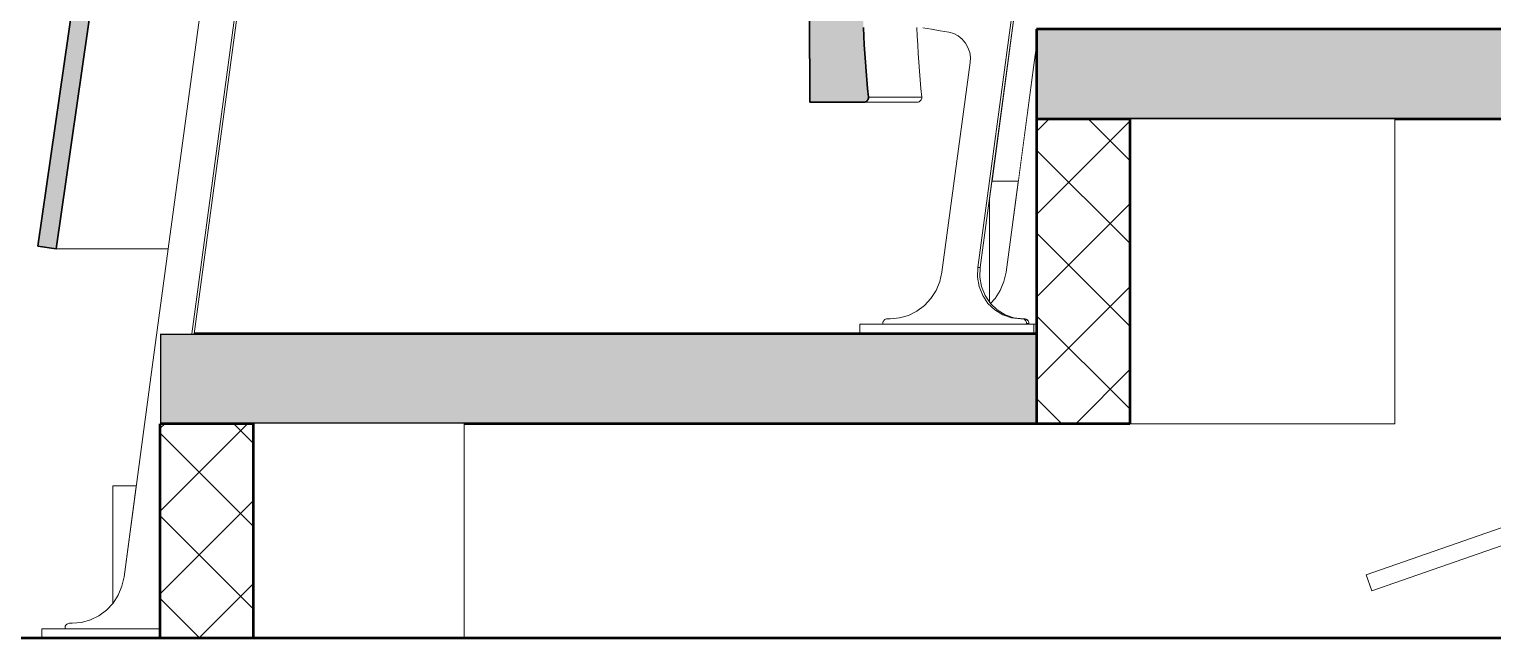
# Model space of a CAD drawing. Header units: millimetres. Extents: x -46169 to 247764, y -86316 to 18123.
# Drawn here: x 229134 to 230759, y -83027 to -82352 of the extents above; entities that cross this region are included whole.
import ezdxf

# ---------------------------------------------------------------- set-up
doc = ezdxf.new("R2010")
doc.units = ezdxf.units.MM
doc.header["$MEASUREMENT"] = 0
doc.linetypes.add('Wipeout_Contour', pattern=[1000, 0, -1000])
for name, color, linetype, lineweight in [('0_Pen_No__85', 8, 'Continuous', 20), ('New_A-20-M_Floor_Slab_Pen_No__87', 8, 'Continuous', 20), ('New_A-20-M_Floor_Slab_Pen_No__89', 8, 'Continuous', 20), ('New_A-20-M_Roof_Pen_No__92', 8, 'Continuous', 13), ('New_A-35-M_FFE_Fixed_Pen_No__1', 7, 'Continuous', 13)]:
    doc.layers.add(name, color=color, linetype=linetype, lineweight=lineweight)
for name, color, linetype in [('New_A-20-M_Floor_Slab', 7, 'Continuous'), ('New_A-20-M_Roof', 7, 'Continuous'), ('New_A-25-M_Wall_Int', 7, 'Continuous'), ('New_A-35-M_FFE_Fixed', 7, 'Continuous')]:
    doc.layers.add(name, color=color, linetype=linetype)
for name, color, linetype, lineweight, true_color in [('New_A-20-M_Floor_Slab_Pen_No__107', 7, 'Continuous', 15, 0xa6a6a6), ('New_A-20-M_Floor_Slab_Pen_No__27', 7, 'Continuous', 50, 0x2a2a2a), ('New_A-20-M_Floor_Slab_Pen_No__29', 7, 'Continuous', 50, 0x2a2a2a), ('New_A-20-M_Floor_Slab_Pen_No__81', 7, 'Continuous', 20, 0x6a6a6a), ('New_A-35-M_FFE_Fixed_Pen_No__104', 7, 'Continuous', 15, 0xa6a6a6), ('New_A-35-M_FFE_Fixed_Pen_No__44', 7, 'Continuous', 35, 0x444444)]:
    doc.layers.add(name, color=color, linetype=linetype, lineweight=lineweight, true_color=true_color)
pattern_1 = [(45, (221877.115, -83027.49), (-45.96194, 45.96194), []), (135, (221877.115, -83027.49), (45.96194, 45.96194), [])]

# ---------------------------------------------------------------- blocks, each defined once
blk = doc.blocks.new('Section Elem_36_5', base_point=(221877.1, -83027.5))
at = {"color": 254, "linetype": 'Wipeout_Contour', "lineweight": 0, "ltscale": 1711747.206065593}
blk.add_wipeout([(230238.1, -82257.6), (230202.6, -82520.7), (230232.2, -82520.7), (230252.5, -82370.1), (230252.5, -82352), (230254.9, -82352), (230267.6, -82257.6)], dxfattribs=at).dxf.layer = 'New_A-25-M_Wall_Int'
at = {"color": 254, "linetype": 'Wipeout_Contour', "lineweight": 0, "ltscale": 1467433.755587589}
blk.add_wipeout([(230189.7, -82616.6), (230189.3, -82627.2), (230191.2, -82637.7), (230195.2, -82647.6), (230200.1, -82654.9), (230200.1, -82539.1)], dxfattribs=at).dxf.layer = 'New_A-25-M_Wall_Int'
blk = doc.blocks.new('Section Elem_38_5', base_point=(221877.1, -83027.5))
at = {"color": 254, "linetype": 'Wipeout_Contour', "lineweight": 0, "ltscale": 1706455.392121142}
blk.add_wipeout([(229253, -82858.7), (229227, -82858.7), (229227, -82989.3), (229227.2, -82989), (229232.9, -82980.1), (229237.1, -82970.2), (229239.4, -82959.8)], dxfattribs=at).dxf.layer = 'New_A-20-M_Floor_Slab'
at = {"layer": 'New_A-20-M_Floor_Slab_Pen_No__89', "linetype": 'Continuous'}
for p, q in [((229253, -82858.7), (229227, -82858.7)), ((229227, -82858.7), (229227, -82989.3))]:
    blk.add_line(p, q, dxfattribs=at)
blk = doc.blocks.new('Section Elem_39_5', base_point=(221877.1, -83027.5))
at = {"color": 254, "linetype": 'Wipeout_Contour', "lineweight": 0, "ltscale": 2445826.540624498}
blk.add_wipeout([(230200.1, -82539.1), (230200.1, -82654.9), (230201.1, -82656.3), (230201.3, -82656.5), (230206.4, -82651), (230212.1, -82642.1), (230216.2, -82632.2), (230218.5, -82621.8), (230232.2, -82520.7), (230202.6, -82520.7)], dxfattribs=at).dxf.layer = 'New_A-20-M_Floor_Slab'
at = {"color": 254, "linetype": 'Wipeout_Contour', "lineweight": 0, "ltscale": 978502.710868}
blk.add_wipeout([(230200.1, -82689.5), (230200.1, -82689.7), (230252.5, -82689.7), (230252.5, -82689.5)], dxfattribs=at).dxf.layer = 'New_A-20-M_Floor_Slab'
at = {"layer": 'New_A-20-M_Floor_Slab_Pen_No__89', "linetype": 'Continuous'}
for p, q in [((230232.2, -82520.7), (230202.6, -82520.7)), ((230200.1, -82539.1), (230200.1, -82654.9)), ((230200.1, -82689.5), (230200.1, -82689.7)), ((230252.5, -82689.7), (230200.1, -82689.7))]:
    blk.add_line(p, q, dxfattribs=at)
blk = doc.blocks.new('Section Elem_44_5', base_point=(221877.1, -83027.5))
at = {"layer": 'New_A-35-M_FFE_Fixed_Pen_No__44', "linetype": 'Continuous'}
for q in [(230000.3, -82384.5), (230000.9, -82433)]:
    blk.add_line((230000.9, -82384.5), q, dxfattribs=at)
at = {"layer": 'New_A-35-M_FFE_Fixed_Pen_No__44', "linetype": 'Continuous', "flags": 128}
blk.add_lwpolyline([(230000.3, -82240.5), (230000.3, -82372.5), (230000.3, -82384.5)], dxfattribs=at)
at = {"color": 254, "linetype": 'Wipeout_Contour', "lineweight": 0, "ltscale": 977537.74129}
blk.add_wipeout([(230119.6, -82349.9), (230060.2, -82349.9), (230060.6, -82359.6), (230120, -82359.6)], dxfattribs=at).dxf.layer = 'New_A-35-M_FFE_Fixed'
at = {"color": 254, "linetype": 'Wipeout_Contour', "lineweight": 0, "ltscale": 977647.39865}
blk.add_wipeout([(230064.9, -82417.8), (230065.9, -82427.5), (230124.9, -82427.5), (230124, -82417.8)], dxfattribs=at).dxf.layer = 'New_A-35-M_FFE_Fixed'
at = {"color": 254, "linetype": 'Wipeout_Contour', "lineweight": 0, "ltscale": 978416.407416}
blk.add_wipeout([(230206, -82663.6), (230214.9, -82669), (230217.5, -82669), (230208.6, -82663.6)], dxfattribs=at).dxf.layer = 'New_A-35-M_FFE_Fixed'
at = {"color": 254, "linetype": 'Wipeout_Contour', "lineweight": 0, "ltscale": 978588.248294}
blk.add_wipeout([(230252.5, -82679.5), (230249.2, -82679.5), (230249.2, -82689.5), (230252.5, -82689.5)], dxfattribs=at).dxf.layer = 'New_A-35-M_FFE_Fixed'
at = {"color": 254, "linetype": 'Wipeout_Contour', "lineweight": 0, "ltscale": 977630.989007}
blk.add_wipeout([(230064, -82408.1), (230064.9, -82417.8), (230124, -82417.8), (230123.1, -82408.1)], dxfattribs=at).dxf.layer = 'New_A-35-M_FFE_Fixed'
at = {"color": 254, "linetype": 'Wipeout_Contour', "lineweight": 0, "ltscale": 977652.732596}
blk.add_wipeout([(230063.7, -82432), (230062.8, -82432.5), (230122, -82432.5), (230122.9, -82432)], dxfattribs=at).dxf.layer = 'New_A-35-M_FFE_Fixed'
at = {"color": 254, "linetype": 'Wipeout_Contour', "lineweight": 0, "ltscale": 978340.810811}
blk.add_wipeout([(230195.2, -82647.6), (230192.6, -82647.6), (230198.5, -82656.3), (230201.1, -82656.3)], dxfattribs=at).dxf.layer = 'New_A-35-M_FFE_Fixed'
at = {"color": 254, "linetype": 'Wipeout_Contour', "lineweight": 0, "ltscale": 978218.536881}
blk.add_wipeout([(230249.2, -82679.5), (230056.1, -82679.5), (230056.1, -82689.5), (230249.2, -82689.5)], dxfattribs=at).dxf.layer = 'New_A-35-M_FFE_Fixed'
at = {"layer": 'New_A-35-M_FFE_Fixed_Pen_No__1', "linetype": 'Continuous'}
for p, q in [((230056.1, -82689.5), (230056.1, -82679.5)), ((230249.2, -82689.5), (230056.1, -82689.5)), ((230249.2, -82689.5), (230252.5, -82689.5))]:
    blk.add_line(p, q, dxfattribs=at)
at = {"color": 254, "linetype": 'Wipeout_Contour', "lineweight": 0, "ltscale": 977614.826165}
blk.add_wipeout([(230063.2, -82398.4), (230064, -82408.1), (230123.1, -82408.1), (230122.4, -82398.4)], dxfattribs=at).dxf.layer = 'New_A-35-M_FFE_Fixed'
at = {"color": 254, "linetype": 'Wipeout_Contour', "lineweight": 0, "ltscale": 977649.731234}
blk.add_wipeout([(230062.8, -82432.5), (230061.8, -82432.9), (230121.1, -82432.9), (230122, -82432.5)], dxfattribs=at).dxf.layer = 'New_A-35-M_FFE_Fixed'
at = {"color": 254, "linetype": 'Wipeout_Contour', "lineweight": 0, "ltscale": 978309.684227}
blk.add_wipeout([(230188.6, -82637.7), (230192.6, -82647.6), (230195.2, -82647.6), (230191.2, -82637.7)], dxfattribs=at).dxf.layer = 'New_A-35-M_FFE_Fixed'
at = {"color": 254, "linetype": 'Wipeout_Contour', "lineweight": 0, "ltscale": 978376.933088}
blk.add_wipeout([(230198.5, -82656.3), (230206, -82663.6), (230208.6, -82663.6), (230201.1, -82656.3)], dxfattribs=at).dxf.layer = 'New_A-35-M_FFE_Fixed'
at = {"color": 254, "linetype": 'Wipeout_Contour', "lineweight": 0, "ltscale": 978547.89334}
blk.add_wipeout([(230243.8, -82678.5), (230243.7, -82677.5), (230241.1, -82677.5), (230241.2, -82678.5)], dxfattribs=at).dxf.layer = 'New_A-35-M_FFE_Fixed'
at = {"color": 254, "linetype": 'Wipeout_Contour', "lineweight": 0, "ltscale": 977598.910917}
blk.add_wipeout([(230121.7, -82388.7), (230062.5, -82388.7), (230063.2, -82398.4), (230122.4, -82398.4)], dxfattribs=at).dxf.layer = 'New_A-35-M_FFE_Fixed'
at = {"color": 254, "linetype": 'Wipeout_Contour', "lineweight": 0, "ltscale": 977646.202793}
blk.add_wipeout([(230061.8, -82432.9), (230060.7, -82433), (230120.1, -82433), (230121.1, -82432.9)], dxfattribs=at).dxf.layer = 'New_A-35-M_FFE_Fixed'
at = {"color": 254, "linetype": 'Wipeout_Contour', "lineweight": 0, "ltscale": 978284.96981}
blk.add_wipeout([(230188.6, -82637.7), (230191.2, -82637.7), (230189.3, -82627.2), (230186.8, -82627.2)], dxfattribs=at).dxf.layer = 'New_A-35-M_FFE_Fixed'
at = {"color": 254, "linetype": 'Wipeout_Contour', "lineweight": 0, "ltscale": 978545.908017}
blk.add_wipeout([(230241.1, -82677.5), (230243.7, -82677.5), (230243.4, -82676.6), (230240.9, -82676.6)], dxfattribs=at).dxf.layer = 'New_A-35-M_FFE_Fixed'
at = {"color": 254, "linetype": 'Wipeout_Contour', "lineweight": 0, "ltscale": 977583.244045}
blk.add_wipeout([(230121.1, -82379), (230061.8, -82379), (230062.5, -82388.7), (230121.7, -82388.7)], dxfattribs=at).dxf.layer = 'New_A-35-M_FFE_Fixed'
at = {"color": 254, "linetype": 'Wipeout_Contour', "lineweight": 0, "ltscale": 977657.316143}
blk.add_wipeout([(230065.8, -82428.5), (230065.6, -82429.5), (230124.6, -82429.5), (230124.9, -82428.5)], dxfattribs=at).dxf.layer = 'New_A-35-M_FFE_Fixed'
at = {"color": 254, "linetype": 'Wipeout_Contour', "lineweight": 0, "ltscale": 978549.403281}
blk.add_wipeout([(230241.2, -82678.5), (230241.2, -82679.5), (230243.8, -82679.5), (230243.8, -82678.5)], dxfattribs=at).dxf.layer = 'New_A-35-M_FFE_Fixed'
at = {"color": 254, "linetype": 'Wipeout_Contour', "lineweight": 0, "ltscale": 977567.826314}
blk.add_wipeout([(230061.2, -82369.3), (230061.8, -82379), (230121.1, -82379), (230120.5, -82369.3)], dxfattribs=at).dxf.layer = 'New_A-35-M_FFE_Fixed'
at = {"color": 254, "linetype": 'Wipeout_Contour', "lineweight": 0, "ltscale": 977657.419267}
blk.add_wipeout([(230065.2, -82430.5), (230124.2, -82430.5), (230124.6, -82429.5), (230065.6, -82429.5)], dxfattribs=at).dxf.layer = 'New_A-35-M_FFE_Fixed'
at = {"color": 254, "linetype": 'Wipeout_Contour', "lineweight": 0, "ltscale": 978543.332331}
blk.add_wipeout([(230240.9, -82676.6), (230243.4, -82676.6), (230243, -82675.7), (230240.4, -82675.7)], dxfattribs=at).dxf.layer = 'New_A-35-M_FFE_Fixed'
at = {"color": 254, "linetype": 'Wipeout_Contour', "lineweight": 0, "ltscale": 977552.658481}
blk.add_wipeout([(230120, -82359.6), (230060.6, -82359.6), (230061.2, -82369.3), (230120.5, -82369.3)], dxfattribs=at).dxf.layer = 'New_A-35-M_FFE_Fixed'
at = {"color": 254, "linetype": 'Wipeout_Contour', "lineweight": 0, "ltscale": 977655.076687}
blk.add_wipeout([(230063.7, -82432), (230122.9, -82432), (230123.6, -82431.3), (230064.5, -82431.3)], dxfattribs=at).dxf.layer = 'New_A-35-M_FFE_Fixed'
at = {"color": 254, "linetype": 'Wipeout_Contour', "lineweight": 0, "ltscale": 978540.26526}
blk.add_wipeout([(230240.4, -82675.7), (230243, -82675.7), (230242.4, -82675), (230239.8, -82675)], dxfattribs=at).dxf.layer = 'New_A-35-M_FFE_Fixed'
at = {"color": 254, "linetype": 'Wipeout_Contour', "lineweight": 0, "ltscale": 977656.661831}
blk.add_wipeout([(230064.5, -82431.3), (230123.6, -82431.3), (230124.2, -82430.5), (230065.2, -82430.5)], dxfattribs=at).dxf.layer = 'New_A-35-M_FFE_Fixed'
at = {"color": 254, "linetype": 'Wipeout_Contour', "lineweight": 0, "ltscale": 978533.142765}
blk.add_wipeout([(230239.1, -82674.3), (230241.7, -82674.3), (230240.8, -82673.9), (230238.2, -82673.9)], dxfattribs=at).dxf.layer = 'New_A-35-M_FFE_Fixed'
at = {"color": 254, "linetype": 'Wipeout_Contour', "lineweight": 0, "ltscale": 977656.356932}
blk.add_wipeout([(230065.9, -82427.5), (230065.8, -82428.5), (230124.9, -82428.5), (230124.9, -82427.5)], dxfattribs=at).dxf.layer = 'New_A-35-M_FFE_Fixed'
at = {"color": 254, "linetype": 'Wipeout_Contour', "lineweight": 0, "ltscale": 978536.824666}
blk.add_wipeout([(230239.8, -82675), (230242.4, -82675), (230241.7, -82674.3), (230239.1, -82674.3)], dxfattribs=at).dxf.layer = 'New_A-35-M_FFE_Fixed'
at = {"layer": 'New_A-35-M_FFE_Fixed_Pen_No__104', "linetype": 'Continuous'}
blk.add_hatch(color=256, dxfattribs=at).paths.add_polyline_path([(230065.2, -82430.5), (230065.6, -82429.5), (230065.8, -82428.5), (230065.9, -82427.5), (230064.9, -82417.8), (230064, -82408.1), (230063.2, -82398.4), (230062.5, -82388.7), (230061.8, -82379), (230061.2, -82369.3), (230060.6, -82359.6), (230060.2, -82349.9), (230060, -82345.2), (230059.8, -82340.5), (230059.6, -82335.9), (230059.5, -82331.2), (230059.3, -82326.5), (230059.2, -82321.8), (230059.1, -82317.1), (230059, -82312.5), (230059, -82308.8), (230058.9, -82305.2), (230058.9, -82301.6), (230058.9, -82298), (230058.8, -82294.3), (230058.8, -82290.7), (230058.8, -82287.1), (230058.9, -82283.5), (230059.1, -82264), (230059.6, -82244.5), (230060.4, -82225.1), (230061.5, -82205.6), (230062.8, -82186.2), (230064.5, -82166.8), (230066.4, -82147.4), (230068.6, -82128), (230070.2, -82111), (230071.1, -82094), (230071.2, -82076.9), (230070.5, -82059.8), (230069.1, -82042.7), (230066.9, -82025.8), (230063.9, -82008.9), (230060.2, -81992.2), (230059.1, -81989.4), (230057.6, -81986.8), (230055.5, -81984.5), (230052.9, -81982.8), (230050.1, -81981.5), (230047.1, -81980.8), (230043.9, -81980.7), (230040.9, -81981.3), (230003, -81991.6), (230000.3, -81992.6), (229998, -81994), (229995.9, -81995.7), (229994.1, -81997.9), (229992.8, -82000.3), (229992, -82002.8), (229991.7, -82005.5), (229991.8, -82008.2), (230000.9, -82084.1), (230000.9, -82240.5), (230000.3, -82240.5), (230000.3, -82372.5), (230000.3, -82384.5), (230000.9, -82384.5), (230000.9, -82433), (230007.1, -82433), (230019.5, -82433), (230060.7, -82433), (230061.8, -82432.9), (230062.8, -82432.5), (230063.7, -82432), (230064.5, -82431.3)])
at = {"layer": 'New_A-35-M_FFE_Fixed_Pen_No__44', "linetype": 'Continuous', "flags": 128}
blk.add_lwpolyline([(230000.9, -82433), (230007.1, -82433), (230019.5, -82433), (230060.7, -82433), (230061.8, -82432.9), (230062.8, -82432.5), (230063.7, -82432), (230064.5, -82431.3), (230065.2, -82430.5), (230065.6, -82429.5), (230065.8, -82428.5), (230065.9, -82427.5), (230064.9, -82417.8), (230064, -82408.1), (230063.2, -82398.4), (230062.5, -82388.7), (230061.8, -82379), (230061.2, -82369.3), (230060.6, -82359.6), (230060.2, -82349.9)], dxfattribs=at)
at = {"color": 254, "linetype": 'Wipeout_Contour', "lineweight": 0, "ltscale": 978529.361049}
blk.add_wipeout([(230237.3, -82673.6), (230238.2, -82673.9), (230240.8, -82673.9), (230239.9, -82673.6)], dxfattribs=at).dxf.layer = 'New_A-35-M_FFE_Fixed'
at = {"color": 254, "linetype": 'Wipeout_Contour', "lineweight": 0, "ltscale": 978525.624845}
blk.add_wipeout([(230236.4, -82673.5), (230237.3, -82673.6), (230239.9, -82673.6), (230239, -82673.5)], dxfattribs=at).dxf.layer = 'New_A-35-M_FFE_Fixed'
at = {"color": 254, "linetype": 'Wipeout_Contour', "lineweight": 0, "ltscale": 978498.157807}
blk.add_wipeout([(230234.9, -82673.5), (230237.5, -82673.5), (230227.3, -82672.4), (230224.7, -82672.4)], dxfattribs=at).dxf.layer = 'New_A-35-M_FFE_Fixed'
at = {"color": 254, "linetype": 'Wipeout_Contour', "lineweight": 0, "ltscale": 978457.437831}
blk.add_wipeout([(230227.3, -82672.4), (230217.5, -82669), (230214.9, -82669), (230224.7, -82672.4)], dxfattribs=at).dxf.layer = 'New_A-35-M_FFE_Fixed'
at = {"color": 254, "linetype": 'Wipeout_Contour', "lineweight": 0, "ltscale": 23957546.33061926}
blk.add_wipeout([(230081.9, -82677.5), (230081.8, -82678.5), (230081.8, -82679.5), (230117.4, -82679.5), (230138.7, -82679.5), (230241.2, -82679.5), (230241.2, -82678.5), (230241.1, -82677.5), (230240.9, -82676.6), (230240.4, -82675.7), (230239.8, -82675), (230239.1, -82674.3), (230238.2, -82673.9), (230237.3, -82673.6), (230236.4, -82673.5), (230234.9, -82673.5), (230224.7, -82672.4), (230214.9, -82669), (230206, -82663.6), (230198.5, -82656.3), (230192.6, -82647.6), (230188.6, -82637.7), (230186.8, -82627.2), (230187.1, -82616.6), (230332.6, -81537.7), (230334.4, -81529.3), (230337.6, -81521.3), (230342.1, -81514.1), (230347.7, -81507.8), (230354.3, -81502.5), (230361.6, -81498.5), (230369.5, -81495.9), (230377.7, -81494.6), (230378.6, -81494.5), (230379.5, -81494.2), (230380.3, -81493.7), (230381, -81493.1), (230381.5, -81492.3), (230381.9, -81491.5), (230382.2, -81490.6), (230382.3, -81489.6), (230382.3, -81488.6), (230300.2, -81488.6), (230296.2, -81518.3), (230196.5, -82257.6), (230195.3, -82262.8), (230193.2, -82267.8), (230190.4, -82272.2), (230186.8, -82276.1), (230182.6, -82279.2), (230177.9, -82281.6), (230172.9, -82283), (230167.8, -82283.5), (230118.3, -82283.5), (230118.3, -82287.1), (230118.3, -82290.7), (230118.3, -82294.3), (230118.3, -82298), (230118.4, -82301.6), (230118.4, -82305.2), (230118.4, -82308.8), (230118.5, -82312.5), (230118.6, -82317.1), (230118.7, -82321.8), (230118.8, -82326.5), (230118.9, -82331.2), (230119, -82335.9), (230119.2, -82340.5), (230119.4, -82345.2), (230119.5, -82349.2), (230126, -82350.4), (230135.7, -82352.1), (230145.4, -82353.8), (230155, -82355.4), (230160.4, -82356.9), (230165.4, -82359.5), (230169.8, -82363), (230173.5, -82367.3), (230176.3, -82372.3), (230178.2, -82377.7), (230179, -82383.4), (230178.7, -82389.1), (230147.4, -82621.8), (230145, -82632.2), (230140.9, -82642.1), (230135.2, -82651), (230128, -82658.8), (230119.6, -82665), (230110.3, -82669.7), (230100.3, -82672.5), (230090, -82673.5), (230086.7, -82673.5), (230085.7, -82673.6), (230084.8, -82673.9), (230084, -82674.3), (230083.3, -82675), (230082.7, -82675.7), (230082.2, -82676.6)], dxfattribs=at).dxf.layer = 'New_A-35-M_FFE_Fixed'
at = {"layer": 'New_A-35-M_FFE_Fixed_Pen_No__1', "linetype": 'Continuous'}
for p, q in [((230119.6, -82349.9), (230120, -82359.6)), ((230120, -82359.6), (230120.5, -82369.3)), ((230135.7, -82352.1), (230126, -82350.4)), ((230145.4, -82353.8), (230135.7, -82352.1)), ((230155, -82355.4), (230145.4, -82353.8)), ((230160.4, -82356.9), (230155, -82355.4)), ((230165.4, -82359.5), (230160.4, -82356.9)), ((230169.8, -82363), (230165.4, -82359.5)), ((230173.5, -82367.3), (230169.8, -82363)), ((230120.5, -82369.3), (230121.1, -82379)), ((230121.1, -82379), (230121.7, -82388.7)), ((230176.3, -82372.3), (230173.5, -82367.3)), ((230178.2, -82377.7), (230176.3, -82372.3)), ((230121.7, -82388.7), (230122.4, -82398.4)), ((230122.4, -82398.4), (230123.1, -82408.1)), ((230123.1, -82408.1), (230124, -82417.8)), ((230065.9, -82427.5), (230124.9, -82427.5)), ((230123.6, -82431.3), (230122.9, -82432)), ((230124.2, -82430.5), (230123.6, -82431.3)), ((230124, -82417.8), (230124.9, -82427.5)), ((230124.6, -82429.5), (230124.2, -82430.5)), ((230124.9, -82428.5), (230124.6, -82429.5)), ((230124.9, -82427.5), (230124.9, -82428.5)), ((230060.7, -82433), (230120.1, -82433)), ((230121.1, -82432.9), (230120.1, -82433)), ((230122, -82432.5), (230121.1, -82432.9)), ((230122.9, -82432), (230122, -82432.5)), ((230145, -82632.2), (230147.4, -82621.8)), ((230135.2, -82651), (230140.9, -82642.1)), ((230140.9, -82642.1), (230145, -82632.2)), ((230188.6, -82637.7), (230192.6, -82647.6)), ((230119.6, -82665), (230128, -82658.8)), ((230128, -82658.8), (230135.2, -82651)), ((230082.7, -82675.7), (230083.3, -82675)), ((230083.3, -82675), (230084, -82674.3)), ((230084, -82674.3), (230084.8, -82673.9)), ((230084.8, -82673.9), (230085.7, -82673.6)), ((230085.7, -82673.6), (230086.7, -82673.5)), ((230086.7, -82673.5), (230090, -82673.5)), ((230090, -82673.5), (230100.3, -82672.5)), ((230100.3, -82672.5), (230110.3, -82669.7)), ((230110.3, -82669.7), (230119.6, -82665)), ((230081.8, -82678.5), (230081.9, -82677.5)), ((230081.8, -82679.5), (230081.8, -82678.5)), ((230081.9, -82677.5), (230082.2, -82676.6)), ((230082.2, -82676.6), (230082.7, -82675.7))]:
    blk.add_line(p, q, dxfattribs=at)
at = {"color": 254, "linetype": 'Wipeout_Contour', "lineweight": 0, "ltscale": 977955.225003}
blk.add_wipeout([(230288.2, -81886.1), (230285.6, -81886.1), (230187.1, -82616.6), (230189.7, -82616.6)], dxfattribs=at).dxf.layer = 'New_A-35-M_FFE_Fixed'
at = {"layer": 'New_A-35-M_FFE_Fixed_Pen_No__1', "linetype": 'Continuous'}
for p, q in [((230179, -82383.4), (230178.2, -82377.7)), ((230178.7, -82389.1), (230179, -82383.4))]:
    blk.add_line(p, q, dxfattribs=at)
at = {"color": 254, "linetype": 'Wipeout_Contour', "lineweight": 0, "ltscale": 5136985.122493799}
blk.add_wipeout([(230201.3, -82656.5), (230208.6, -82663.6), (230217.5, -82669), (230227.3, -82672.4), (230237.5, -82673.5), (230239, -82673.5), (230239.9, -82673.6), (230240.8, -82673.9), (230241.7, -82674.3), (230242.4, -82675), (230243, -82675.7), (230243.4, -82676.6), (230243.7, -82677.5), (230243.8, -82678.5), (230243.8, -82679.5), (230252.5, -82679.5), (230252.5, -82370.1), (230218.5, -82621.8), (230216.2, -82632.2), (230212.1, -82642.1), (230206.4, -82651)], dxfattribs=at).dxf.layer = 'New_A-35-M_FFE_Fixed'
at = {"color": 254, "linetype": 'Wipeout_Contour', "lineweight": 0, "ltscale": 978267.792321}
blk.add_wipeout([(230189.7, -82616.6), (230187.1, -82616.6), (230186.8, -82627.2), (230189.3, -82627.2)], dxfattribs=at).dxf.layer = 'New_A-35-M_FFE_Fixed'
at = {"layer": 'New_A-35-M_FFE_Fixed_Pen_No__1', "linetype": 'Continuous'}
for p, q in [((230285.6, -81886.1), (230187.1, -82616.6)), ((230288.2, -81886.1), (230189.7, -82616.6)), ((230249.9, -82389.1), (230252.5, -82370.1)), ((230147.4, -82621.8), (230178.7, -82389.1)), ((230249.9, -82389.1), (230218.5, -82621.8)), ((230187.1, -82616.6), (230186.8, -82627.2)), ((230187.1, -82616.6), (230189.7, -82616.6)), ((230189.7, -82616.6), (230189.3, -82627.2)), ((230218.5, -82621.8), (230216.2, -82632.2)), ((230186.8, -82627.2), (230188.6, -82637.7)), ((230189.3, -82627.2), (230191.2, -82637.7)), ((230191.2, -82637.7), (230195.2, -82647.6)), ((230212.1, -82642.1), (230206.4, -82651)), ((230216.2, -82632.2), (230212.1, -82642.1)), ((230192.6, -82647.6), (230198.5, -82656.3)), ((230195.2, -82647.6), (230201.1, -82656.3)), ((230198.5, -82656.3), (230206, -82663.6)), ((230201.1, -82656.3), (230208.6, -82663.6)), ((230206.4, -82651), (230201.3, -82656.5)), ((230206, -82663.6), (230214.9, -82669)), ((230208.6, -82663.6), (230217.5, -82669)), ((230214.9, -82669), (230224.7, -82672.4)), ((230217.5, -82669), (230227.3, -82672.4)), ((230224.7, -82672.4), (230234.9, -82673.5)), ((230227.3, -82672.4), (230237.5, -82673.5)), ((230234.9, -82673.5), (230236.4, -82673.5)), ((230236.4, -82673.5), (230237.3, -82673.6)), ((230236.4, -82673.5), (230239, -82673.5)), ((230237.3, -82673.6), (230238.2, -82673.9)), ((230238.2, -82673.9), (230239.1, -82674.3)), ((230239, -82673.5), (230239.9, -82673.6)), ((230239.1, -82674.3), (230239.8, -82675)), ((230239.8, -82675), (230240.4, -82675.7)), ((230239.9, -82673.6), (230240.8, -82673.9)), ((230240.8, -82673.9), (230241.7, -82674.3)), ((230241.7, -82674.3), (230242.4, -82675)), ((230242.4, -82675), (230243, -82675.7)), ((230056.1, -82679.5), (230249.2, -82679.5)), ((230240.4, -82675.7), (230240.9, -82676.6)), ((230240.9, -82676.6), (230241.1, -82677.5)), ((230241.1, -82677.5), (230241.2, -82678.5)), ((230241.2, -82678.5), (230241.2, -82679.5)), ((230241.2, -82678.5), (230243.8, -82678.5)), ((230243, -82675.7), (230243.4, -82676.6)), ((230243.4, -82676.6), (230243.7, -82677.5)), ((230243.7, -82677.5), (230243.8, -82678.5)), ((230243.8, -82678.5), (230243.8, -82679.5)), ((230249.2, -82679.5), (230252.5, -82679.5)), ((230249.2, -82679.5), (230249.2, -82689.5))]:
    blk.add_line(p, q, dxfattribs=at)
blk = doc.blocks.new('Section Elem_48_5', base_point=(221877.1, -83027.5))
at = {"layer": 'New_A-20-M_Floor_Slab_Pen_No__81', "linetype": 'Continuous', "lineweight": 0, "true_color": 0x353535}
blk.add_hatch(color=250, dxfattribs=at).paths.add_polyline_path([(230252.5, -82790), (230252.5, -82690), (229279.3, -82690), (229279.3, -82790)])
at = {"layer": 'New_A-20-M_Floor_Slab_Pen_No__29', "linetype": 'Continuous'}
for p, q in [((229279.3, -82690), (229279.3, -82790)), ((230252.5, -82690), (229279.3, -82690)), ((229382.9, -82790), (229279.3, -82790)), ((230252.5, -82790), (229382.9, -82790))]:
    blk.add_line(p, q, dxfattribs=at)
blk = doc.blocks.new('Section Elem_49_5', base_point=(221877.1, -83027.5))
at = {"layer": 'New_A-20-M_Floor_Slab_Pen_No__81', "linetype": 'Continuous', "lineweight": 0, "true_color": 0x353535}
blk.add_hatch(color=250, dxfattribs=at).paths.add_polyline_path([(231225.6, -82452), (231225.6, -82352), (230252.5, -82352), (230252.5, -82452)])
at = {"layer": 'New_A-20-M_Floor_Slab_Pen_No__29', "linetype": 'Continuous'}
for p, q in [((230252.5, -82352), (230252.5, -82452)), ((231225.6, -82352), (230252.5, -82352)), ((230356, -82452), (230252.5, -82452)), ((231225.6, -82452), (230356, -82452))]:
    blk.add_line(p, q, dxfattribs=at)
blk = doc.blocks.new('Section Elem_53_5', base_point=(221877.1, -83027.5))
at = {"color": 254, "linetype": 'Wipeout_Contour', "lineweight": 0, "ltscale": 975360.643516}
blk.add_wipeout([(229658.2, -81801.6), (229658.2, -81826.6), (229752.2, -81826.6), (229752.2, -81801.6)], dxfattribs=at).dxf.layer = 'New_A-35-M_FFE_Fixed'
at = {"color": 254, "linetype": 'Wipeout_Contour', "lineweight": 0, "ltscale": 974416.65092}
blk.add_wipeout([(229442.3, -81845.8), (229448.9, -81840.5), (229446.3, -81840.5), (229439.7, -81845.8)], dxfattribs=at).dxf.layer = 'New_A-35-M_FFE_Fixed'
at = {"color": 254, "linetype": 'Wipeout_Contour', "lineweight": 0, "ltscale": 974488.601398}
blk.add_wipeout([(229464.1, -81833.9), (229472.3, -81832.6), (229469.7, -81832.6), (229461.5, -81833.9)], dxfattribs=at).dxf.layer = 'New_A-35-M_FFE_Fixed'
at = {"color": 254, "linetype": 'Wipeout_Contour', "lineweight": 0, "ltscale": 974387.394783}
blk.add_wipeout([(229429, -81867.3), (229432.2, -81859.3), (229429.7, -81859.3), (229426.4, -81867.3)], dxfattribs=at).dxf.layer = 'New_A-35-M_FFE_Fixed'
at = {"color": 254, "linetype": 'Wipeout_Contour', "lineweight": 0, "ltscale": 974394.502142}
blk.add_wipeout([(229426, -81884.1), (229427.2, -81875.7), (229424.6, -81875.7), (229423.5, -81884.1)], dxfattribs=at).dxf.layer = 'New_A-35-M_FFE_Fixed'
at = {"color": 254, "linetype": 'Wipeout_Contour', "lineweight": 0, "ltscale": 731472.976992}
blk.add_wipeout([(229279.3, -82953), (229279.1, -82954.6), (229279.3, -82954.6)], dxfattribs=at).dxf.layer = 'New_A-35-M_FFE_Fixed'
at = {"color": 254, "linetype": 'Wipeout_Contour', "lineweight": 0, "ltscale": 975144.357514}
blk.add_wipeout([(229148.1, -83027.5), (229279.3, -83027.5), (229279.3, -83017.5), (229148.1, -83017.5)], dxfattribs=at).dxf.layer = 'New_A-35-M_FFE_Fixed'
at = {"layer": 'New_A-35-M_FFE_Fixed_Pen_No__1', "linetype": 'Continuous'}
for p, q in [((229752.2, -81801.6), (229658.2, -81801.6)), ((229752.2, -81801.6), (229752.2, -81826.6)), ((229752.2, -81826.6), (229658.2, -81826.6)), ((229148.1, -83027.5), (229148.1, -83017.5))]:
    blk.add_line(p, q, dxfattribs=at)
at = {"layer": 'New_A-35-M_FFE_Fixed_Pen_No__44', "linetype": 'Continuous'}
for q in [(229254.5, -81801.6), (229658.2, -81826.6)]:
    blk.add_line((229658.2, -81801.6), q, dxfattribs=at)
at = {"color": 254, "linetype": 'Wipeout_Contour', "lineweight": 0, "ltscale": 974401.515979}
blk.add_wipeout([(229436.7, -81852.1), (229442.3, -81845.8), (229439.7, -81845.8), (229434.1, -81852.1)], dxfattribs=at).dxf.layer = 'New_A-35-M_FFE_Fixed'
at = {"color": 254, "linetype": 'Wipeout_Contour', "lineweight": 0, "ltscale": 974504.871455}
blk.add_wipeout([(229472.3, -81832.6), (229473.2, -81832.5), (229470.6, -81832.5), (229469.7, -81832.6)], dxfattribs=at).dxf.layer = 'New_A-35-M_FFE_Fixed'
at = {"color": 254, "linetype": 'Wipeout_Contour', "lineweight": 0, "ltscale": 974388.825846}
blk.add_wipeout([(229429, -81867.3), (229426.4, -81867.3), (229424.6, -81875.7), (229427.2, -81875.7)], dxfattribs=at).dxf.layer = 'New_A-35-M_FFE_Fixed'
at = {"color": 254, "linetype": 'Wipeout_Contour', "lineweight": 0, "ltscale": 974540.719122}
blk.add_wipeout([(229423.5, -81884.1), (229377.6, -82224.1), (229380.2, -82224.1), (229426, -81884.1)], dxfattribs=at).dxf.layer = 'New_A-35-M_FFE_Fixed'
at = {"color": 254, "linetype": 'Wipeout_Contour', "lineweight": 0, "ltscale": 974513.014657}
blk.add_wipeout([(229476.9, -81827.6), (229476.9, -81826.6), (229474.3, -81826.6), (229474.3, -81827.6)], dxfattribs=at).dxf.layer = 'New_A-35-M_FFE_Fixed'
at = {"color": 254, "linetype": 'Wipeout_Contour', "lineweight": 0, "ltscale": 974436.624502}
blk.add_wipeout([(229448.9, -81840.5), (229456.2, -81836.5), (229453.6, -81836.5), (229446.3, -81840.5)], dxfattribs=at).dxf.layer = 'New_A-35-M_FFE_Fixed'
at = {"color": 254, "linetype": 'Wipeout_Contour', "lineweight": 0, "ltscale": 974391.666914}
blk.add_wipeout([(229432.2, -81859.3), (229436.7, -81852.1), (229434.1, -81852.1), (229429.7, -81859.3)], dxfattribs=at).dxf.layer = 'New_A-35-M_FFE_Fixed'
at = {"color": 254, "linetype": 'Wipeout_Contour', "lineweight": 0, "ltscale": 974880.419946}
blk.add_wipeout([(229377.6, -82224.1), (229314.8, -82690), (229317.4, -82690), (229380.2, -82224.1)], dxfattribs=at).dxf.layer = 'New_A-35-M_FFE_Fixed'
at = {"color": 254, "linetype": 'Wipeout_Contour', "lineweight": 0, "ltscale": 974514.718358}
blk.add_wipeout([(229476.1, -81830.3), (229476.6, -81829.5), (229474, -81829.5), (229473.5, -81830.3)], dxfattribs=at).dxf.layer = 'New_A-35-M_FFE_Fixed'
at = {"color": 254, "linetype": 'Wipeout_Contour', "lineweight": 0, "ltscale": 974460.846546}
blk.add_wipeout([(229456.2, -81836.5), (229464.1, -81833.9), (229461.5, -81833.9), (229453.6, -81836.5)], dxfattribs=at).dxf.layer = 'New_A-35-M_FFE_Fixed'
at = {"color": 254, "linetype": 'Wipeout_Contour', "lineweight": 0, "ltscale": 974513.940854}
blk.add_wipeout([(229475.6, -81831.1), (229476.1, -81830.3), (229473.5, -81830.3), (229473, -81831.1)], dxfattribs=at).dxf.layer = 'New_A-35-M_FFE_Fixed'
at = {"color": 254, "linetype": 'Wipeout_Contour', "lineweight": 0, "ltscale": 974510.463607}
blk.add_wipeout([(229474.1, -81832.2), (229474.9, -81831.7), (229472.3, -81831.7), (229471.5, -81832.2)], dxfattribs=at).dxf.layer = 'New_A-35-M_FFE_Fixed'
at = {"color": 254, "linetype": 'Wipeout_Contour', "lineweight": 0, "ltscale": 974507.888225}
blk.add_wipeout([(229473.2, -81832.5), (229474.1, -81832.2), (229471.5, -81832.2), (229470.6, -81832.5)], dxfattribs=at).dxf.layer = 'New_A-35-M_FFE_Fixed'
at = {"color": 254, "linetype": 'Wipeout_Contour', "lineweight": 0, "ltscale": 974512.505492}
blk.add_wipeout([(229474.9, -81831.7), (229475.6, -81831.1), (229473, -81831.1), (229472.3, -81831.7)], dxfattribs=at).dxf.layer = 'New_A-35-M_FFE_Fixed'
at = {"color": 254, "linetype": 'Wipeout_Contour', "lineweight": 0, "ltscale": 974514.213093}
blk.add_wipeout([(229476.8, -81828.6), (229476.9, -81827.6), (229474.3, -81827.6), (229474.2, -81828.6)], dxfattribs=at).dxf.layer = 'New_A-35-M_FFE_Fixed'
at = {"color": 254, "linetype": 'Wipeout_Contour', "lineweight": 0, "ltscale": 974514.8102}
blk.add_wipeout([(229476.6, -81829.5), (229476.8, -81828.6), (229474.2, -81828.6), (229474, -81829.5)], dxfattribs=at).dxf.layer = 'New_A-35-M_FFE_Fixed'
at = {"color": 254, "linetype": 'Wipeout_Contour', "lineweight": 0, "ltscale": 10966765.85342911}
blk.add_wipeout([(229173.9, -83017.5), (229279.3, -83017.5), (229279.3, -82968.3), (229278.8, -82965.2), (229279.1, -82954.6), (229279.3, -82953), (229279.3, -82690), (229314.8, -82690), (229424.6, -81875.7), (229426.4, -81867.3), (229429.7, -81859.3), (229434.1, -81852.1), (229439.7, -81845.8), (229446.3, -81840.5), (229453.6, -81836.5), (229461.5, -81833.9), (229469.7, -81832.6), (229470.6, -81832.5), (229471.5, -81832.2), (229472.3, -81831.7), (229473, -81831.1), (229473.5, -81830.3), (229474, -81829.5), (229474.2, -81828.6), (229474.3, -81827.6), (229474.3, -81826.6), (229392.2, -81826.6), (229239.4, -82959.8), (229237.1, -82970.2), (229232.9, -82980.1), (229227.2, -82989), (229220, -82996.8), (229211.6, -83003), (229202.3, -83007.7), (229192.3, -83010.5), (229182, -83011.5), (229178.7, -83011.5), (229177.8, -83011.6), (229176.9, -83011.9), (229176, -83012.3), (229175.3, -83013), (229174.7, -83013.7), (229174.2, -83014.6), (229174, -83015.5), (229173.9, -83016.5)], dxfattribs=at).dxf.layer = 'New_A-35-M_FFE_Fixed'
at = {"layer": 'New_A-35-M_FFE_Fixed_Pen_No__1', "linetype": 'Continuous'}
for p, q in [((229473, -81831.1), (229473.5, -81830.3)), ((229473.5, -81830.3), (229474, -81829.5)), ((229474, -81829.5), (229474.2, -81828.6)), ((229474.2, -81828.6), (229474.3, -81827.6)), ((229474.3, -81827.6), (229474.3, -81826.6)), ((229476.9, -81827.6), (229474.3, -81827.6)), ((229475.6, -81831.1), (229476.1, -81830.3)), ((229476.1, -81830.3), (229476.6, -81829.5)), ((229476.6, -81829.5), (229476.8, -81828.6)), ((229476.8, -81828.6), (229476.9, -81827.6)), ((229476.9, -81827.6), (229476.9, -81826.6)), ((229434.1, -81852.1), (229439.7, -81845.8)), ((229436.7, -81852.1), (229442.3, -81845.8)), ((229439.7, -81845.8), (229446.3, -81840.5)), ((229442.3, -81845.8), (229448.9, -81840.5)), ((229446.3, -81840.5), (229453.6, -81836.5)), ((229448.9, -81840.5), (229456.2, -81836.5)), ((229453.6, -81836.5), (229461.5, -81833.9)), ((229456.2, -81836.5), (229464.1, -81833.9)), ((229461.5, -81833.9), (229469.7, -81832.6)), ((229464.1, -81833.9), (229472.3, -81832.6)), ((229469.7, -81832.6), (229470.6, -81832.5)), ((229472.3, -81832.6), (229469.7, -81832.6)), ((229470.6, -81832.5), (229471.5, -81832.2)), ((229471.5, -81832.2), (229472.3, -81831.7)), ((229472.3, -81831.7), (229473, -81831.1)), ((229472.3, -81832.6), (229473.2, -81832.5)), ((229473.2, -81832.5), (229474.1, -81832.2)), ((229474.1, -81832.2), (229474.9, -81831.7)), ((229474.9, -81831.7), (229475.6, -81831.1)), ((229426.4, -81867.3), (229429.7, -81859.3)), ((229429, -81867.3), (229432.2, -81859.3)), ((229429.7, -81859.3), (229434.1, -81852.1)), ((229432.2, -81859.3), (229436.7, -81852.1)), ((229423.5, -81884.1), (229424.6, -81875.7)), ((229424.6, -81875.7), (229426.4, -81867.3)), ((229427.2, -81875.7), (229424.6, -81875.7)), ((229426, -81884.1), (229427.2, -81875.7)), ((229427.2, -81875.7), (229429, -81867.3)), ((229426, -81884.1), (229423.5, -81884.1)), ((229239.4, -82959.8), (229237.1, -82970.2)), ((229232.9, -82980.1), (229227.2, -82989)), ((229237.1, -82970.2), (229232.9, -82980.1)), ((229220, -82996.8), (229211.6, -83003)), ((229227.2, -82989), (229220, -82996.8)), ((229174, -83015.5), (229173.9, -83016.5)), ((229174.2, -83014.6), (229174, -83015.5)), ((229174.7, -83013.7), (229174.2, -83014.6)), ((229175.3, -83013), (229174.7, -83013.7)), ((229176, -83012.3), (229175.3, -83013)), ((229176.9, -83011.9), (229176, -83012.3)), ((229177.8, -83011.6), (229176.9, -83011.9)), ((229178.7, -83011.5), (229177.8, -83011.6)), ((229182, -83011.5), (229178.7, -83011.5)), ((229192.3, -83010.5), (229182, -83011.5)), ((229202.3, -83007.7), (229192.3, -83010.5)), ((229211.6, -83003), (229202.3, -83007.7)), ((229148.1, -83017.5), (229279.3, -83017.5)), ((229173.9, -83016.5), (229173.9, -83017.5))]:
    blk.add_line(p, q, dxfattribs=at)
at = {"color": 254, "linetype": 'Wipeout_Contour', "lineweight": 0, "ltscale": 1217493.153950355}
blk.add_wipeout([(229375.5, -81826.6), (229254.5, -81826.6), (229274.8, -81829.3), (229391.8, -81829.3), (229391.9, -81828.9)], dxfattribs=at).dxf.layer = 'New_A-35-M_FFE_Fixed'
at = {"color": 254, "linetype": 'Wipeout_Contour', "lineweight": 0, "ltscale": 975304.65523}
blk.add_wipeout([(229279.1, -82954.6), (229278.8, -82965.2), (229279.3, -82965.2), (229279.3, -82954.6)], dxfattribs=at).dxf.layer = 'New_A-35-M_FFE_Fixed'
at = {"layer": 'New_A-35-M_FFE_Fixed_Pen_No__1', "linetype": 'Continuous'}
for p, q in [((229279.1, -82954.6), (229279.3, -82953)), ((229279.3, -82954.6), (229279.1, -82954.6))]:
    blk.add_line(p, q, dxfattribs=at)
at = {"color": 254, "linetype": 'Wipeout_Contour', "lineweight": 0, "ltscale": 974295.645459}
blk.add_wipeout([(229164, -82595.6), (229288.5, -82595.6), (229391.8, -81829.3), (229274.8, -81829.3)], dxfattribs=at).dxf.layer = 'New_A-35-M_FFE_Fixed'
at = {"color": 254, "linetype": 'Wipeout_Contour', "lineweight": 0, "ltscale": 731484.776207}
blk.add_wipeout([(229278.8, -82965.2), (229279.3, -82968.3), (229279.3, -82965.2)], dxfattribs=at).dxf.layer = 'New_A-35-M_FFE_Fixed'
at = {"layer": 'New_A-35-M_FFE_Fixed_Pen_No__104', "linetype": 'Continuous'}
for points in [[(229658.2, -81826.6), (229658.2, -81801.6), (229254.5, -81801.6), (229254.5, -81826.6)], [(229274.8, -81829.3), (229254.5, -81826.6), (229143.7, -82592.9), (229164, -82595.6)]]:
    blk.add_hatch(color=256, dxfattribs=at).paths.add_polyline_path(points)
at = {"layer": 'New_A-35-M_FFE_Fixed_Pen_No__1', "linetype": 'Continuous'}
for p, q in [((229274.8, -81829.3), (229391.8, -81829.3)), ((229375.5, -81826.6), (229391.9, -81828.9)), ((229392.2, -81826.6), (229391.2, -81834)), ((229391.2, -81834), (229365.8, -82022.4)), ((229377.6, -82224.1), (229423.5, -81884.1)), ((229380.2, -82224.1), (229426, -81884.1)), ((229365.8, -82022.4), (229339.3, -82218.6)), ((229339.3, -82218.6), (229294.7, -82549.5)), ((229314.8, -82690), (229377.6, -82224.1)), ((229317.4, -82690), (229380.2, -82224.1)), ((229380.2, -82224.1), (229377.6, -82224.1)), ((229294.7, -82549.5), (229288.5, -82595.6)), ((229164, -82595.6), (229288.5, -82595.6)), ((229270.8, -82727.1), (229288.5, -82595.6)), ((229270.8, -82727.1), (229239.4, -82959.8)), ((229278.8, -82965.2), (229279.1, -82954.6)), ((229279.3, -82968.3), (229278.8, -82965.2))]:
    blk.add_line(p, q, dxfattribs=at)
at = {"layer": 'New_A-35-M_FFE_Fixed_Pen_No__44', "linetype": 'Continuous'}
for p, q in [((229274.8, -81829.3), (229164, -82595.6)), ((229254.5, -81826.6), (229274.8, -81829.3)), ((229658.2, -81826.6), (229254.5, -81826.6)), ((229143.7, -82592.9), (229164, -82595.6))]:
    blk.add_line(p, q, dxfattribs=at)
at = {"layer": 'New_A-35-M_FFE_Fixed_Pen_No__44', "linetype": 'Continuous', "flags": 128}
blk.add_lwpolyline([(229254.5, -81801.6), (229254.5, -81826.6), (229143.7, -82592.9)], dxfattribs=at)
blk = doc.blocks.new('Section Elem_58_5', base_point=(221877.1, -83027.5))
at = {"color": 254, "linetype": 'Wipeout_Contour', "lineweight": 0, "ltscale": 976243.241903}
blk.add_wipeout([(229617, -82790), (229477, -82790), (229477, -83027.5), (229617, -83027.5)], dxfattribs=at).dxf.layer = 'New_A-20-M_Floor_Slab'
at = {"layer": 'New_A-20-M_Floor_Slab_Pen_No__87', "linetype": 'Continuous'}
blk.add_line((229617, -82790), (229617, -83027.5), dxfattribs=at)
blk = doc.blocks.new('Section Elem_59_5', base_point=(221877.1, -83027.5))
at = {"layer": 'New_A-20-M_Floor_Slab_Pen_No__27', "linetype": 'Continuous'}
blk.add_line((229279.3, -82790), (229279.3, -83027.5), dxfattribs=at)
at = {"color": 254, "linetype": 'Wipeout_Contour', "lineweight": 0, "ltscale": 975802.876881}
blk.add_wipeout([(229382.9, -83027.5), (229477, -83027.5), (229477, -82790), (229382.9, -82790)], dxfattribs=at).dxf.layer = 'New_A-20-M_Floor_Slab'
at = {"layer": 'New_A-20-M_Floor_Slab_Pen_No__107', "linetype": 'Continuous'}
h = blk.add_hatch(dxfattribs=at)
h.set_pattern_fill('Concrete_Block_0005', color=256, style=0, pattern_type=2)
h.set_pattern_definition(pattern_1)
h.paths.add_polyline_path([(229382.9, -83027.5), (229382.9, -82790), (229279.3, -82790), (229279.3, -83027.5)])
at = {"layer": 'New_A-20-M_Floor_Slab_Pen_No__27', "linetype": 'Continuous'}
blk.add_line((229382.9, -82790), (229382.9, -83027.5), dxfattribs=at)
at = {"layer": 'New_A-20-M_Floor_Slab_Pen_No__87', "linetype": 'Continuous'}
blk.add_line((229477, -83027.5), (229382.9, -83027.5), dxfattribs=at)
blk = doc.blocks.new('Section Elem_60_5', base_point=(221877.1, -83027.5))
at = {"color": 254, "linetype": 'Wipeout_Contour', "lineweight": 0, "ltscale": 979629.417472}
blk.add_wipeout([(230450.1, -82452), (230450.1, -82790), (230650.1, -82790), (230650.1, -82452)], dxfattribs=at).dxf.layer = 'New_A-20-M_Floor_Slab'
at = {"layer": 'New_A-20-M_Floor_Slab_Pen_No__87', "linetype": 'Continuous'}
for p, q in [((230650.1, -82452), (230650.1, -82790)), ((230650.1, -82790), (230450.1, -82790))]:
    blk.add_line(p, q, dxfattribs=at)
blk = doc.blocks.new('Section Elem_61_5', base_point=(221877.1, -83027.5))
at = {"layer": 'New_A-20-M_Floor_Slab_Pen_No__27', "linetype": 'Continuous'}
for p, q in [((230252.5, -82452), (230252.5, -82690)), ((230252.5, -82690), (230252.5, -82790))]:
    blk.add_line(p, q, dxfattribs=at)
at = {"color": 254, "linetype": 'Wipeout_Contour', "lineweight": 0, "ltscale": 979075.693885}
blk.add_wipeout([(230356, -82452), (230356, -82790), (230450.1, -82790), (230450.1, -82452)], dxfattribs=at).dxf.layer = 'New_A-20-M_Floor_Slab'
at = {"layer": 'New_A-20-M_Floor_Slab_Pen_No__107', "linetype": 'Continuous'}
h = blk.add_hatch(dxfattribs=at)
h.set_pattern_fill('Concrete_Block_0005', color=256, style=0, pattern_type=2)
h.set_pattern_definition(pattern_1)
h.paths.add_polyline_path([(230356, -82790), (230356, -82452), (230252.5, -82452), (230252.5, -82790)])
at = {"layer": 'New_A-20-M_Floor_Slab_Pen_No__27', "linetype": 'Continuous'}
for p, q in [((230356, -82452), (230356, -82790)), ((230356, -82790), (230252.5, -82790))]:
    blk.add_line(p, q, dxfattribs=at)
at = {"layer": 'New_A-20-M_Floor_Slab_Pen_No__87', "linetype": 'Continuous'}
blk.add_line((230450.1, -82790), (230356, -82790), dxfattribs=at)
blk = doc.blocks.new('Section Elem_81_5', base_point=(221877.1, -83027.5))
at = {"color": 254, "linetype": 'Wipeout_Contour', "lineweight": 0, "ltscale": 997328.976935}
blk.add_wipeout([(240784, -79427.5), (230618.3, -82957.6), (230624.5, -82975.3), (240841.3, -79427.5)], dxfattribs=at).dxf.layer = 'New_A-20-M_Roof'
at = {"layer": 'New_A-20-M_Roof_Pen_No__92', "linetype": 'Continuous'}
for p, q in [((240784, -79427.5), (230618.3, -82957.6)), ((230624.5, -82975.3), (240841.3, -79427.5)), ((230618.3, -82957.6), (230624.5, -82975.3))]:
    blk.add_line(p, q, dxfattribs=at)
blk = doc.blocks.new('Section Elem_177_5', base_point=(221877.1, -83027.5))
at = {"layer": 'New_A-20-M_Floor_Slab_Pen_No__29', "linetype": 'Continuous'}
for p, q in [((222181.6, -83027.5), (229279.3, -83027.5)), ((229279.3, -83027.5), (229382.9, -83027.5)), ((229382.9, -83027.5), (237339.5, -83027.5))]:
    blk.add_line(p, q, dxfattribs=at)
blk = doc.blocks.new('I-04 Lecture Theatre Elevation_STORY_MARKER', base_point=(221877.1, -83027.5))
at = {"layer": '0_Pen_No__85', "linetype": 'Continuous'}
blk.add_line((222181.6, -83027.5), (243470, -83027.5), dxfattribs=at)

msp = doc.modelspace()

# ---------------------------------------------------------------- block references
at = {"layer": 'New_A-25-M_Wall_Int'}
msp.add_blockref('Section Elem_36_5', (221877.1, -83027.5), dxfattribs=at)

# ---------------------------------------------------------------- next in the draw order: block references
at = {"layer": 'New_A-20-M_Floor_Slab'}
for name in ['Section Elem_39_5', 'Section Elem_38_5']:
    msp.add_blockref(name, (221877.1, -83027.5), dxfattribs=at)

# ---------------------------------------------------------------- next in the draw order: block references
at = {"layer": 'New_A-35-M_FFE_Fixed'}
msp.add_blockref('Section Elem_44_5', (221877.1, -83027.5), dxfattribs=at)

# ---------------------------------------------------------------- next in the draw order: block references
at = {"layer": 'New_A-20-M_Floor_Slab'}
for name in ['Section Elem_49_5', 'Section Elem_48_5']:
    msp.add_blockref(name, (221877.1, -83027.5), dxfattribs=at)

# ---------------------------------------------------------------- next in the draw order: block references
msp.add_blockref('Section Elem_60_5', (221877.1, -83027.5), dxfattribs=at)
at = {"layer": 'New_A-35-M_FFE_Fixed'}
msp.add_blockref('Section Elem_53_5', (221877.1, -83027.5), dxfattribs=at)

# ---------------------------------------------------------------- next in the draw order: block references
at = {"layer": 'New_A-20-M_Floor_Slab'}
for name in ['Section Elem_61_5', 'Section Elem_58_5']:
    msp.add_blockref(name, (221877.1, -83027.5), dxfattribs=at)
at = {"layer": 'New_A-20-M_Roof'}
msp.add_blockref('Section Elem_81_5', (221877.1, -83027.5), dxfattribs=at)

# ---------------------------------------------------------------- next in the draw order: block references
at = {"layer": 'New_A-20-M_Floor_Slab'}
msp.add_blockref('Section Elem_59_5', (221877.1, -83027.5), dxfattribs=at)

# ---------------------------------------------------------------- next in the draw order: block references
at = {"linetype": 'Continuous', "lineweight": 0}
msp.add_blockref('I-04 Lecture Theatre Elevation_STORY_MARKER', (221877.1, -83027.5), dxfattribs=at)
at = {"layer": 'New_A-20-M_Floor_Slab'}
msp.add_blockref('Section Elem_177_5', (221877.1, -83027.5), dxfattribs=at)

doc.saveas('drawing.dxf')
